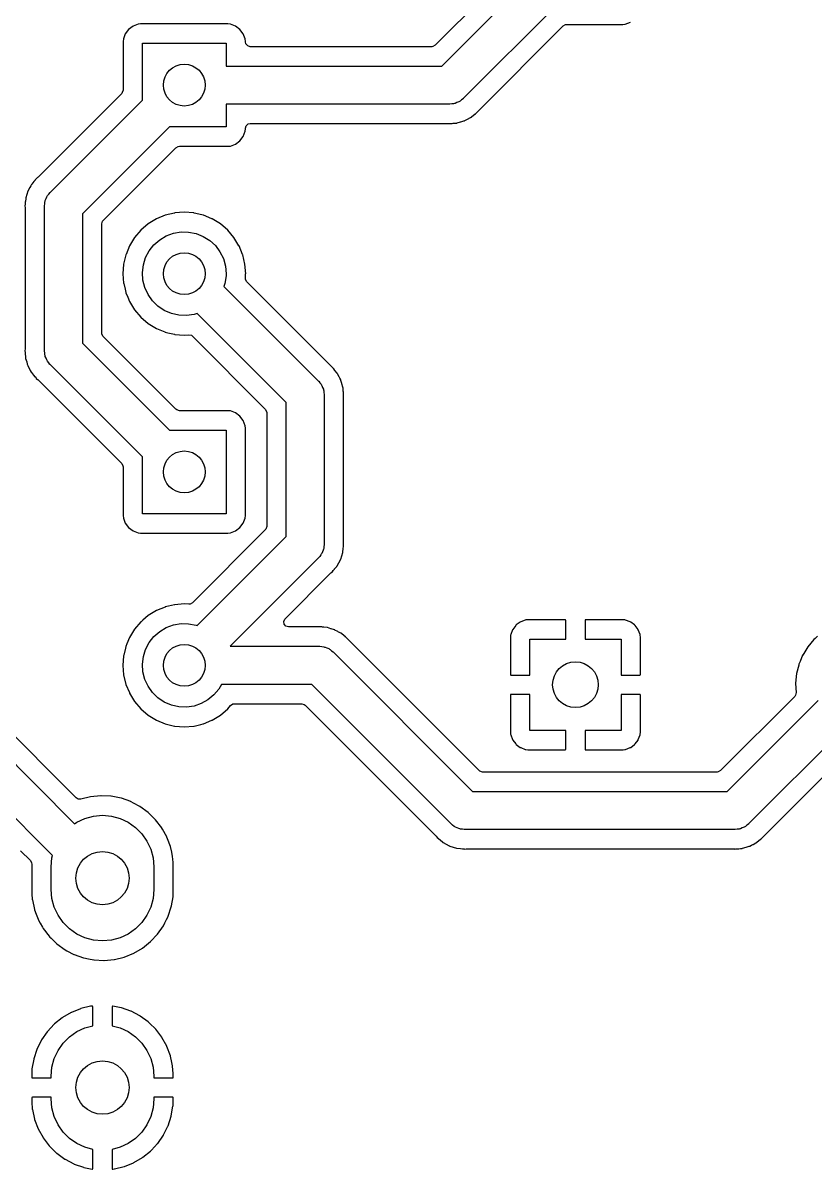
# Model space of a CAD drawing. Extents: x 64 to 233, y -134 to -59.
# Drawn here: x 74.5 to 95.32, y -106.7 to -76.6 of the extents above; entities that cross this region are included whole.
import ezdxf

# ---------------------------------------------------------------- set-up
doc = ezdxf.new("R2010")
doc.units = 0
doc.layers.add('BLACK', color=7, linetype='CONTINUOUS')

msp = doc.modelspace()

# ---------------------------------------------------------------- linework, layer by layer
at = {"layer": 'BLACK', "linetype": 'CONTINUOUS'}
for p, q in [((87.2746, -75.2492), (85.3372, -77.1866)), ((85.5109, -77.732), (87.82, -75.4229)), ((88.5271, -76.13), (86.0716, -78.5856)), ((77.3933, -76.6814), (77.2767, -76.7687)), ((77.5297, -76.6303), (77.3933, -76.6814)), ((77.5919, -76.6235), (77.5297, -76.6303)), ((79.8881, -76.6235), (77.5919, -76.6235)), ((79.9503, -76.6303), (79.8881, -76.6235)), ((80.0867, -76.6814), (79.9503, -76.6303)), ((80.2033, -76.7687), (80.0867, -76.6814)), ((86.4693, -78.907), (88.7008, -76.6754)), ((88.7008, -76.6754), (88.7631, -76.6414)), ((88.7631, -76.6414), (88.7899, -76.6385)), ((88.7899, -76.6385), (90.2681, -76.6385)), ((90.2681, -76.6385), (90.3303, -76.6317)), ((90.3303, -76.6317), (90.4667, -76.5806)), ((77.1383, -77.0217), (77.1315, -77.0839)), ((77.1894, -76.8853), (77.1383, -77.0217)), ((77.2767, -76.7687), (77.1894, -76.8853)), ((80.2906, -76.8853), (80.2033, -76.7687)), ((80.3417, -77.0217), (80.2906, -76.8853)), ((80.3485, -77.0839), (80.3417, -77.0217)), ((77.1315, -77.0839), (77.1315, -78.3621)), ((77.64, -78.6249), (77.64, -77.132)), ((77.64, -77.132), (79.84, -77.132)), ((79.84, -77.132), (79.84, -77.732)), ((80.3485, -77.0975), (80.3485, -77.0839)), ((80.3599, -77.1498), (80.3485, -77.0975)), ((80.4064, -77.2035), (80.3599, -77.1498)), ((80.4745, -77.2235), (80.4064, -77.2035)), ((85.2481, -77.2235), (80.4745, -77.2235)), ((85.2749, -77.2206), (85.2481, -77.2235)), ((85.3372, -77.1866), (85.2749, -77.2206)), ((79.84, -77.732), (85.5109, -77.732)), ((77.0946, -78.4512), (74.8956, -80.6501)), ((77.1115, -78.4302), (77.0946, -78.4512)), ((77.1315, -78.3621), (77.1115, -78.4302)), ((75.2114, -81.0534), (77.64, -78.6249)), ((85.718, -78.732), (79.84, -78.732)), ((79.84, -78.732), (79.84, -79.332)), ((85.7685, -78.7248), (85.718, -78.732)), ((85.8194, -78.7216), (85.7685, -78.7248)), ((85.8384, -78.7148), (85.8194, -78.7216)), ((85.8583, -78.7119), (85.8384, -78.7148)), ((85.9048, -78.6908), (85.8583, -78.7119)), ((85.9527, -78.6735), (85.9048, -78.6908)), ((85.969, -78.6616), (85.9527, -78.6735)), ((85.9874, -78.6532), (85.969, -78.6616)), ((86.026, -78.6199), (85.9874, -78.6532)), ((86.0672, -78.5898), (86.026, -78.6199)), ((86.0716, -78.5856), (86.0672, -78.5898)), ((86.1042, -79.1689), (86.1096, -79.166)), ((86.1096, -79.166), (86.1863, -79.1253)), ((86.1863, -79.1253), (86.1874, -79.1247)), ((86.1874, -79.1247), (86.2645, -79.0847)), ((86.2645, -79.0847), (86.2699, -79.0819)), ((86.2699, -79.0819), (86.2741, -79.0786)), ((86.2741, -79.0786), (86.2788, -79.0761)), ((86.2788, -79.0761), (86.3509, -79.0172)), ((86.3509, -79.0172), (86.3518, -79.0166)), ((86.3518, -79.0166), (86.391, -78.9853)), ((86.391, -78.9853), (86.3935, -78.9828)), ((86.3935, -78.9828), (86.3942, -78.9821)), ((86.3942, -78.9821), (86.3985, -78.9784)), ((86.3985, -78.9784), (86.4321, -78.9511)), ((86.4321, -78.9511), (86.4455, -78.9348)), ((86.4455, -78.9348), (86.4613, -78.9157)), ((86.4613, -78.9157), (86.4693, -78.907)), ((78.3471, -79.332), (76.065, -81.6141)), ((79.84, -79.332), (78.3471, -79.332)), ((80.2906, -79.5787), (80.3417, -79.4423)), ((80.3417, -79.4423), (80.3485, -79.3801)), ((80.3485, -79.3665), (80.3685, -79.2984)), ((80.3485, -79.3801), (80.3485, -79.3665)), ((80.3685, -79.2984), (80.4222, -79.2519)), ((80.4222, -79.2519), (80.4745, -79.2405)), ((80.4745, -79.2405), (85.6562, -79.2405)), ((85.6562, -79.2405), (85.6698, -79.2412)), ((85.6698, -79.2412), (85.7013, -79.2447)), ((85.7013, -79.2447), (85.7013, -79.2447)), ((85.7013, -79.2447), (85.7074, -79.2453)), ((85.7074, -79.2453), (85.7336, -79.243)), ((85.7336, -79.243), (85.7574, -79.2409)), ((85.7574, -79.2409), (85.7622, -79.2406)), ((85.7622, -79.2406), (85.7647, -79.2405)), ((85.7647, -79.2405), (85.7678, -79.2405)), ((85.7678, -79.2405), (85.7797, -79.2393)), ((85.7797, -79.2393), (85.8105, -79.2363)), ((85.8105, -79.2363), (85.8118, -79.2362)), ((85.8118, -79.2362), (85.8561, -79.2323)), ((85.8561, -79.2323), (85.9044, -79.2281)), ((85.9044, -79.2281), (85.9095, -79.2266)), ((85.9095, -79.2266), (85.9148, -79.2261)), ((85.9148, -79.2261), (86.0038, -79.1992)), ((86.0038, -79.1992), (86.005, -79.1989)), ((86.005, -79.1989), (86.0884, -79.1746)), ((86.0884, -79.1746), (86.0943, -79.1729)), ((86.0884, -79.1746), (86.0884, -79.1746)), ((86.0943, -79.1729), (86.0991, -79.1705)), ((86.0991, -79.1705), (86.1042, -79.1689)), ((80.0867, -79.7826), (80.2033, -79.6953)), ((80.2033, -79.6953), (80.2906, -79.5787)), ((76.6104, -81.7878), (78.5208, -79.8774)), ((78.5208, -79.8774), (78.5831, -79.8434)), ((78.5831, -79.8434), (78.6099, -79.8405)), ((78.6099, -79.8405), (79.8881, -79.8405)), ((79.8881, -79.8405), (79.9503, -79.8337)), ((79.9503, -79.8337), (80.0867, -79.7826)), ((74.8855, -80.6592), (74.856, -80.683)), ((74.8956, -80.6501), (74.8855, -80.6592)), ((74.6784, -80.9262), (74.6365, -81.0024)), ((74.679, -80.9251), (74.6784, -80.9262)), ((74.706, -80.8748), (74.679, -80.9251)), ((74.7229, -80.8433), (74.706, -80.8748)), ((74.7263, -80.8391), (74.7229, -80.8433)), ((74.7288, -80.8345), (74.7263, -80.8391)), ((74.7887, -80.7631), (74.7288, -80.8345)), ((74.7894, -80.7623), (74.7887, -80.7631)), ((74.8167, -80.7291), (74.7894, -80.7623)), ((74.8189, -80.7269), (74.8167, -80.7291)), ((74.8205, -80.7251), (74.8189, -80.7269)), ((74.8237, -80.7214), (74.8205, -80.7251)), ((74.852, -80.6877), (74.8237, -80.7214)), ((74.856, -80.683), (74.852, -80.6877)), ((74.5716, -81.2067), (74.5629, -81.2928)), ((74.5732, -81.2016), (74.5716, -81.2067)), ((74.5738, -81.1963), (74.5732, -81.2016)), ((74.6019, -81.1076), (74.5738, -81.1963)), ((74.6022, -81.1065), (74.6019, -81.1076)), ((74.6294, -81.0176), (74.6022, -81.1065)), ((74.632, -81.0129), (74.6294, -81.0176)), ((74.6336, -81.0078), (74.632, -81.0129)), ((74.6365, -81.0024), (74.6336, -81.0078)), ((74.6365, -81.0024), (74.6365, -81.0024)), ((75.0837, -81.2807), (75.0868, -81.2608)), ((75.0868, -81.2608), (75.1085, -81.2146)), ((75.1085, -81.2146), (75.1264, -81.1669)), ((75.1264, -81.1669), (75.1385, -81.1507)), ((75.1385, -81.1507), (75.1471, -81.1325)), ((75.1471, -81.1325), (75.1809, -81.0943)), ((75.1809, -81.0943), (75.2114, -81.0534)), ((74.556, -81.3604), (74.5516, -81.4035)), ((74.5516, -81.4035), (74.5522, -81.4096)), ((74.5522, -81.4096), (74.5559, -81.4491)), ((74.5559, -81.4491), (74.5565, -81.461)), ((74.5564, -81.3547), (74.556, -81.3604)), ((74.5565, -81.3538), (74.5564, -81.3547)), ((74.5621, -81.3004), (74.5565, -81.3502)), ((74.5565, -81.3502), (74.5565, -81.3538)), ((74.5565, -81.461), (74.5565, -85.1552)), ((74.5622, -81.2992), (74.5621, -81.3004)), ((74.5629, -81.2928), (74.5622, -81.2992)), ((75.065, -81.4009), (75.0729, -81.3505)), ((75.065, -81.407), (75.065, -81.4009)), ((75.065, -85.217), (75.065, -81.407)), ((75.0729, -81.3505), (75.0767, -81.2996)), ((75.0767, -81.2996), (75.0837, -81.2807)), ((78.74, -81.5715), (78.4876, -81.5914)), ((78.9924, -81.5914), (78.74, -81.5715)), ((76.065, -81.6141), (76.065, -85.0099)), ((76.5735, -81.8769), (76.5935, -81.8088)), ((76.5935, -81.8088), (76.6104, -81.7878)), ((78.0075, -81.7474), (77.7916, -81.8797)), ((78.0121, -81.7455), (78.0075, -81.7474)), ((78.2368, -81.6524), (78.0121, -81.7455)), ((78.0121, -81.7455), (78.0121, -81.7455)), ((78.2414, -81.6505), (78.2368, -81.6524)), ((78.2368, -81.6524), (78.2368, -81.6524)), ((78.3601, -81.622), (78.2414, -81.6505)), ((78.4828, -81.5925), (78.3601, -81.622)), ((78.4876, -81.5914), (78.4828, -81.5925)), ((78.4828, -81.5925), (78.4828, -81.5925)), ((78.9972, -81.5925), (78.9924, -81.5914)), ((79.12, -81.622), (78.9972, -81.5925)), ((78.9972, -81.5925), (78.9972, -81.5925)), ((79.2386, -81.6505), (79.12, -81.622)), ((79.2432, -81.6524), (79.2386, -81.6505)), ((79.4679, -81.7455), (79.2432, -81.6524)), ((79.2432, -81.6524), (79.2432, -81.6524)), ((79.4725, -81.7474), (79.4679, -81.7455)), ((79.4679, -81.7455), (79.4679, -81.7455)), ((79.6884, -81.8797), (79.4725, -81.7474)), ((76.5735, -84.7471), (76.5735, -81.8769)), ((77.5991, -82.0441), (77.4347, -82.2366)), ((77.7916, -81.8797), (77.5991, -82.0441)), ((78.2664, -82.1922), (78.4553, -82.1225)), ((78.4553, -82.1225), (78.6537, -82.0884)), ((78.6537, -82.0884), (78.855, -82.091)), ((78.855, -82.091), (79.0524, -82.1303)), ((79.0524, -82.1303), (79.2394, -82.2049)), ((79.8809, -82.0441), (79.6884, -81.8797)), ((80.0453, -82.2366), (79.8809, -82.0441)), ((77.3005, -82.4571), (77.2091, -82.6777)), ((77.3024, -82.4525), (77.3005, -82.4571)), ((77.3005, -82.4571), (77.3005, -82.4571)), ((77.4347, -82.2366), (77.3024, -82.4525)), ((77.8175, -82.5859), (77.9421, -82.4278)), ((77.9421, -82.4278), (78.0934, -82.2951)), ((78.0934, -82.2951), (78.2664, -82.1922)), ((79.2394, -82.2049), (79.4096, -82.3123)), ((79.4096, -82.3123), (79.5575, -82.449)), ((79.5575, -82.449), (79.6779, -82.6103)), ((80.1776, -82.4525), (80.0453, -82.2366)), ((80.1795, -82.4571), (80.1776, -82.4525)), ((80.2709, -82.6777), (80.1795, -82.4571)), ((80.1795, -82.4571), (80.1795, -82.4571)), ((77.2055, -82.6864), (77.1464, -82.9326)), ((77.2091, -82.6777), (77.2055, -82.6864)), ((77.664, -82.9563), (77.7237, -82.764)), ((77.7237, -82.764), (77.8175, -82.5859)), ((79.6779, -82.6103), (79.7669, -82.7908)), ((80.2745, -82.6864), (80.2709, -82.6777)), ((80.3336, -82.9326), (80.2745, -82.6864)), ((77.1464, -82.9326), (77.1265, -83.185)), ((77.6404, -83.1562), (77.664, -82.9563)), ((79.7669, -82.7908), (79.8216, -82.9845)), ((79.8216, -82.9845), (79.84, -83.185)), ((80.3535, -83.185), (80.3336, -82.9326)), ((77.1265, -83.185), (77.1464, -83.4374)), ((77.6535, -83.3571), (77.6404, -83.1562)), ((77.7031, -83.5522), (77.6535, -83.3571)), ((79.8385, -83.2426), (79.8096, -83.4418)), ((79.84, -83.185), (79.8385, -83.2426)), ((80.3444, -83.3007), (80.3531, -83.1899)), ((80.3469, -83.3373), (80.3444, -83.3007)), ((80.3809, -83.3997), (80.3469, -83.3373)), ((80.3531, -83.1899), (80.3535, -83.185)), ((77.1464, -83.4374), (77.1475, -83.4422)), ((77.1475, -83.4422), (77.1475, -83.4422)), ((77.1475, -83.4422), (77.1838, -83.5931)), ((77.1838, -83.5931), (77.2055, -83.6836)), ((77.7874, -83.735), (77.7031, -83.5522)), ((79.8096, -83.4418), (79.7828, -83.5207)), ((79.7828, -83.5207), (82.2686, -86.0064)), ((82.59, -85.6087), (80.3809, -83.3997)), ((77.2055, -83.6836), (77.2074, -83.6882)), ((77.2074, -83.6882), (77.2074, -83.6882)), ((77.2074, -83.6882), (77.2529, -83.7981)), ((77.2529, -83.7981), (77.3024, -83.9175)), ((77.3024, -83.9175), (77.4347, -84.1334)), ((77.9036, -83.8994), (77.7874, -83.735)), ((78.0477, -84.0399), (77.9036, -83.8994)), ((77.4347, -84.1334), (77.5991, -84.3259)), ((78.2151, -84.1517), (78.0477, -84.0399)), ((78.4001, -84.2312), (78.2151, -84.1517)), ((78.5964, -84.2756), (78.4001, -84.2312)), ((78.7976, -84.2835), (78.5964, -84.2756)), ((78.9968, -84.2546), (78.7976, -84.2835)), ((79.0757, -84.2278), (78.9968, -84.2546)), ((81.415, -86.5671), (79.0757, -84.2278)), ((77.5991, -84.3259), (77.7916, -84.4903)), ((77.7916, -84.4903), (78.0075, -84.6226)), ((76.5764, -84.7739), (76.5735, -84.7471)), ((76.6104, -84.8362), (76.5764, -84.7739)), ((78.5208, -86.7466), (76.6104, -84.8362)), ((78.0075, -84.6226), (78.0121, -84.6245)), ((78.0121, -84.6245), (78.0121, -84.6245)), ((78.0121, -84.6245), (78.2304, -84.7149)), ((78.2304, -84.7149), (78.2414, -84.7195)), ((78.2414, -84.7195), (78.3085, -84.7356)), ((78.3085, -84.7356), (78.4828, -84.7775)), ((78.4828, -84.7775), (78.4828, -84.7775)), ((78.4828, -84.7775), (78.4876, -84.7786)), ((78.4876, -84.7786), (78.74, -84.7985)), ((78.74, -84.7985), (78.8557, -84.7894)), ((78.8557, -84.7894), (78.9252, -84.804)), ((78.9252, -84.804), (78.9547, -84.8259)), ((78.9547, -84.8259), (80.8696, -86.7408)), ((74.5558, -85.1688), (74.5524, -85.1995)), ((74.5565, -85.1552), (74.5558, -85.1688)), ((76.065, -85.0099), (78.3471, -87.292)), ((74.5524, -85.1995), (74.5517, -85.2064)), ((74.5517, -85.2064), (74.5522, -85.2125)), ((74.5522, -85.2125), (74.556, -85.2564)), ((74.556, -85.2564), (74.5564, -85.2612)), ((74.5564, -85.2612), (74.5565, -85.2637)), ((74.5565, -85.2637), (74.5565, -85.2668)), ((74.5565, -85.2668), (74.5568, -85.2698)), ((74.5568, -85.2698), (74.5607, -85.3095)), ((74.5607, -85.3095), (74.5608, -85.3108)), ((74.5608, -85.3108), (74.564, -85.3474)), ((74.564, -85.3474), (74.5689, -85.4034)), ((74.5689, -85.4034), (74.5704, -85.4085)), ((74.5704, -85.4085), (74.5709, -85.4138)), ((74.5709, -85.4138), (74.5978, -85.5028)), ((75.0722, -85.2675), (75.065, -85.217)), ((75.0754, -85.3184), (75.0722, -85.2675)), ((75.0822, -85.3374), (75.0754, -85.3184)), ((75.0851, -85.3573), (75.0822, -85.3374)), ((75.1062, -85.4038), (75.0851, -85.3573)), ((75.1235, -85.4517), (75.1062, -85.4038)), ((75.1354, -85.468), (75.1235, -85.4517)), ((75.1438, -85.4864), (75.1354, -85.468)), ((75.1771, -85.525), (75.1438, -85.4864)), ((74.5978, -85.5028), (74.5981, -85.504)), ((74.5981, -85.504), (74.6144, -85.5599)), ((74.6144, -85.5599), (74.6241, -85.5933)), ((74.6241, -85.5933), (74.6265, -85.5981)), ((74.6265, -85.5981), (74.6281, -85.6032)), ((74.6281, -85.6032), (74.631, -85.6086)), ((74.631, -85.6086), (74.6717, -85.6853)), ((74.6717, -85.6853), (74.6723, -85.6864)), ((74.6723, -85.6864), (74.6935, -85.7271)), ((74.6935, -85.7271), (74.7151, -85.7689)), ((74.7151, -85.7689), (74.7184, -85.7731)), ((74.7184, -85.7731), (74.7209, -85.7778)), ((74.7209, -85.7778), (74.7798, -85.8499)), ((75.2072, -85.5662), (75.1771, -85.525)), ((75.2114, -85.5706), (75.2072, -85.5662)), ((77.64, -87.9991), (75.2114, -85.5706)), ((82.5987, -85.6167), (82.59, -85.6087)), ((82.6177, -85.6324), (82.5987, -85.6167)), ((82.6341, -85.6459), (82.6177, -85.6324)), ((82.6614, -85.6795), (82.6341, -85.6459)), ((82.6651, -85.6838), (82.6614, -85.6795)), ((82.6658, -85.6845), (82.6651, -85.6838)), ((82.6683, -85.687), (82.6658, -85.6845)), ((82.6996, -85.7262), (82.6683, -85.687)), ((82.7002, -85.7271), (82.6996, -85.7262)), ((82.7591, -85.7992), (82.7002, -85.7271)), ((74.7798, -85.8499), (74.7804, -85.8508)), ((74.7804, -85.8508), (74.8117, -85.89)), ((74.8117, -85.89), (74.8142, -85.8925)), ((74.8142, -85.8925), (74.8149, -85.8932)), ((74.8149, -85.8932), (74.8186, -85.8975)), ((74.8186, -85.8975), (74.8459, -85.9311)), ((74.8459, -85.9311), (74.8507, -85.935)), ((74.8507, -85.935), (74.8507, -85.935)), ((74.8507, -85.935), (74.8813, -85.9603)), ((74.8813, -85.9603), (74.89, -85.9683)), ((74.89, -85.9683), (76.0084, -87.0867)), ((82.2686, -86.0064), (82.2728, -86.0108)), ((82.2728, -86.0108), (82.3029, -86.052)), ((82.3029, -86.052), (82.3362, -86.0906)), ((82.7616, -85.8039), (82.7591, -85.7992)), ((82.7649, -85.8081), (82.7616, -85.8039)), ((82.7677, -85.8135), (82.7649, -85.8081)), ((82.8077, -85.8906), (82.7677, -85.8135)), ((82.8083, -85.8917), (82.8077, -85.8906)), ((82.8292, -85.9311), (82.8083, -85.8917)), ((82.8519, -85.9738), (82.8292, -85.9311)), ((82.8535, -85.9789), (82.8519, -85.9738)), ((82.8559, -85.9837), (82.8535, -85.9789)), ((82.8576, -85.9896), (82.8559, -85.9837)), ((82.8819, -86.073), (82.8576, -85.9896)), ((82.8576, -85.9896), (82.8576, -85.9896)), ((82.8822, -86.0742), (82.8819, -86.073)), ((82.9091, -86.1632), (82.8822, -86.0742)), ((82.3362, -86.0906), (82.3446, -86.109)), ((82.3446, -86.109), (82.3565, -86.1253)), ((82.3565, -86.1253), (82.3738, -86.1732)), ((82.3738, -86.1732), (82.3949, -86.2197)), ((82.3949, -86.2197), (82.3978, -86.2396)), ((82.3978, -86.2396), (82.4046, -86.2586)), ((82.4046, -86.2586), (82.4078, -86.3095)), ((82.4078, -86.3095), (82.415, -86.36)), ((82.415, -86.36), (82.415, -90.297)), ((82.9096, -86.1685), (82.9091, -86.1632)), ((82.9111, -86.1736), (82.9096, -86.1685)), ((82.9116, -86.1797), (82.9111, -86.1736)), ((82.9192, -86.2662), (82.9116, -86.1797)), ((82.9193, -86.2675), (82.9192, -86.2662)), ((82.9219, -86.2937), (82.9193, -86.2675)), ((82.9235, -86.3102), (82.9219, -86.2937)), ((82.9235, -86.3133), (82.9235, -86.3102)), ((82.9236, -86.3158), (82.9235, -86.3133)), ((82.9239, -86.3206), (82.9236, -86.3158)), ((82.9283, -86.3706), (82.9239, -86.3206)), ((82.9242, -86.4082), (82.9277, -86.3767)), ((82.9277, -86.3767), (82.9283, -86.3706)), ((82.9277, -86.3767), (82.9277, -86.3767)), ((81.415, -90.0899), (81.415, -86.5671)), ((82.9235, -86.4218), (82.9242, -86.4082)), ((82.9235, -90.243), (82.9235, -86.4218)), ((78.5418, -86.7635), (78.5208, -86.7466)), ((78.6099, -86.7835), (78.5418, -86.7635)), ((79.8881, -86.7835), (78.6099, -86.7835)), ((79.9503, -86.7903), (79.8881, -86.7835)), ((80.0867, -86.8414), (79.9503, -86.7903)), ((80.2033, -86.9287), (80.0867, -86.8414)), ((80.2906, -87.0453), (80.2033, -86.9287)), ((80.8696, -86.7408), (80.9036, -86.8031)), ((80.9036, -86.8031), (80.9065, -86.8299)), ((80.9065, -86.8299), (80.9065, -89.8271)), ((76.0084, -87.0867), (77.0946, -88.1728)), ((78.3471, -87.292), (79.84, -87.292)), ((79.84, -87.292), (79.84, -89.492)), ((80.3417, -87.1817), (80.2906, -87.0453)), ((80.3485, -87.2439), (80.3417, -87.1817)), ((80.3485, -89.5401), (80.3485, -87.2439)), ((77.0946, -88.1728), (77.1286, -88.2351)), ((77.64, -89.492), (77.64, -87.9991)), ((77.1286, -88.2351), (77.1315, -88.2619)), ((77.1315, -88.2619), (77.1315, -89.5401)), ((77.1315, -89.5401), (77.1383, -89.6023)), ((77.1383, -89.6023), (77.1894, -89.7387)), ((79.84, -89.492), (77.64, -89.492)), ((80.2906, -89.7387), (80.3417, -89.6023)), ((80.3417, -89.6023), (80.3485, -89.5401)), ((77.1894, -89.7387), (77.2767, -89.8553)), ((77.2767, -89.8553), (77.3933, -89.9426)), ((77.3933, -89.9426), (77.5297, -89.9937)), ((77.5297, -89.9937), (77.5919, -90.0005)), ((77.5919, -90.0005), (79.8881, -90.0005)), ((80.8696, -89.9162), (78.9547, -91.8311)), ((79.8881, -90.0005), (79.9503, -89.9937)), ((79.9503, -89.9937), (80.0867, -89.9426)), ((80.0867, -89.9426), (80.2033, -89.8553)), ((80.2033, -89.8553), (80.2906, -89.7387)), ((80.8865, -89.8952), (80.8696, -89.9162)), ((80.9065, -89.8271), (80.8865, -89.8952)), ((79.0776, -92.4273), (81.415, -90.0899)), ((82.415, -90.3031), (82.4071, -90.3535)), ((82.415, -90.297), (82.415, -90.3031)), ((82.9241, -90.2549), (82.9235, -90.243)), ((82.924, -90.3436), (82.9284, -90.3005)), ((82.9284, -90.3005), (82.9241, -90.2549)), ((82.3329, -90.5715), (82.2991, -90.6097)), ((82.3415, -90.5533), (82.3329, -90.5715)), ((82.3536, -90.5371), (82.3415, -90.5533)), ((82.3715, -90.4894), (82.3536, -90.5371)), ((82.3932, -90.4432), (82.3715, -90.4894)), ((82.3963, -90.4233), (82.3932, -90.4432)), ((82.4033, -90.4044), (82.3963, -90.4233)), ((82.4071, -90.3535), (82.4033, -90.4044)), ((82.8506, -90.6864), (82.8778, -90.5975)), ((82.8778, -90.5975), (82.8781, -90.5964)), ((82.8781, -90.5963), (82.9062, -90.5077)), ((82.8781, -90.5964), (82.8781, -90.5963)), ((82.9062, -90.5077), (82.9068, -90.5024)), ((82.9068, -90.5024), (82.9084, -90.4973)), ((82.9084, -90.4973), (82.9178, -90.4047)), ((82.9178, -90.4047), (82.9179, -90.4036)), ((82.9179, -90.4036), (82.9235, -90.3538)), ((82.9235, -90.3502), (82.9236, -90.3493)), ((82.9235, -90.3538), (82.9235, -90.3502)), ((82.9236, -90.3493), (82.924, -90.3436)), ((82.2686, -90.6506), (79.9471, -92.972)), ((82.2991, -90.6097), (82.2686, -90.6506)), ((82.6913, -90.9408), (82.7472, -90.8742)), ((82.7472, -90.8742), (82.7512, -90.8695)), ((82.7512, -90.8695), (82.7537, -90.8649)), ((82.7537, -90.8649), (82.7571, -90.8607)), ((82.7571, -90.8607), (82.801, -90.7789)), ((82.801, -90.7789), (82.8016, -90.7778)), ((82.8016, -90.7778), (82.8435, -90.7016)), ((82.8435, -90.7016), (82.8464, -90.6962)), ((82.8435, -90.7016), (82.8435, -90.7016)), ((82.8464, -90.6962), (82.848, -90.6911)), ((82.848, -90.6911), (82.8506, -90.6864)), ((81.3898, -92.2484), (82.5844, -91.0539)), ((82.5844, -91.0539), (82.5945, -91.0448)), ((82.5945, -91.0448), (82.6192, -91.0249)), ((82.6192, -91.0249), (82.624, -91.021)), ((82.624, -91.021), (82.6563, -90.9826)), ((82.6563, -90.9826), (82.6595, -90.9789)), ((82.6595, -90.9789), (82.6611, -90.9771)), ((82.6611, -90.9771), (82.6633, -90.9749)), ((82.6633, -90.9749), (82.6906, -90.9417)), ((82.6906, -90.9417), (82.6913, -90.9408)), ((78.0075, -92.0344), (77.7916, -92.1667)), ((78.0121, -92.0325), (78.0075, -92.0344)), ((78.2368, -91.9394), (78.0121, -92.0325)), ((78.0121, -92.0325), (78.0121, -92.0325)), ((78.2414, -91.9375), (78.2368, -91.9394)), ((78.2368, -91.9394), (78.2368, -91.9394)), ((78.326, -91.9172), (78.2414, -91.9375)), ((78.4828, -91.8795), (78.326, -91.9172)), ((78.4876, -91.8784), (78.4828, -91.8795)), ((78.4828, -91.8795), (78.4828, -91.8795)), ((78.74, -91.8585), (78.4876, -91.8784)), ((78.8557, -91.8676), (78.74, -91.8585)), ((78.8923, -91.8651), (78.8557, -91.8676)), ((78.9547, -91.8311), (78.8923, -91.8651)), ((77.5991, -92.3311), (77.4347, -92.5236)), ((77.6126, -92.3196), (77.5991, -92.3311)), ((77.6524, -92.2855), (77.6126, -92.3196)), ((77.7916, -92.1667), (77.6524, -92.2855)), ((78.2664, -92.4792), (78.4553, -92.4095)), ((78.4553, -92.4095), (78.6537, -92.3754)), ((78.6537, -92.3754), (78.855, -92.378)), ((78.855, -92.378), (79.0524, -92.4173)), ((81.3542, -92.3196), (81.3837, -92.255)), ((81.3643, -92.3898), (81.3542, -92.3196)), ((81.4108, -92.4435), (81.3643, -92.3898)), ((81.3837, -92.255), (81.3898, -92.2484)), ((87.5664, -92.3352), (87.4643, -92.4117)), ((87.5819, -92.3267), (87.5664, -92.3352)), ((87.7024, -92.2815), (87.5819, -92.3267)), ((87.7176, -92.2779), (87.7024, -92.2815)), ((87.7685, -92.2724), (87.7176, -92.2779)), ((87.7753, -92.272), (87.7685, -92.2724)), ((88.7525, -92.272), (87.7753, -92.272)), ((88.7601, -92.2737), (88.7525, -92.272)), ((88.7615, -92.2749), (88.7601, -92.2737)), ((88.766, -92.2901), (88.7615, -92.2749)), ((88.766, -92.78), (88.766, -92.2901)), ((89.2757, -92.2779), (89.274, -92.2855)), ((89.274, -92.2855), (89.274, -92.78)), ((89.2769, -92.2765), (89.2757, -92.2779)), ((89.2921, -92.272), (89.2769, -92.2765)), ((90.2647, -92.272), (89.2921, -92.272)), ((90.2715, -92.2724), (90.2647, -92.272)), ((90.3224, -92.2779), (90.2715, -92.2724)), ((90.3376, -92.2815), (90.3224, -92.2779)), ((90.4581, -92.3267), (90.3376, -92.2815)), ((90.4736, -92.3352), (90.4581, -92.3267)), ((90.5757, -92.4117), (90.4736, -92.3352)), ((77.4347, -92.5236), (77.3024, -92.7395)), ((77.9421, -92.7148), (78.0934, -92.5821)), ((78.0934, -92.5821), (78.2664, -92.4792)), ((79.0524, -92.4173), (79.0776, -92.4273)), ((81.4789, -92.4635), (81.4108, -92.4435)), ((82.242, -92.4635), (81.4789, -92.4635)), ((82.2539, -92.4629), (82.242, -92.4635)), ((82.2573, -92.4626), (82.2539, -92.4629)), ((82.2995, -92.4586), (82.2573, -92.4626)), ((82.3057, -92.4592), (82.2995, -92.4586)), ((82.3132, -92.46), (82.3057, -92.4592)), ((82.3057, -92.4592), (82.3057, -92.4592)), ((82.3426, -92.463), (82.3132, -92.46)), ((82.3483, -92.4634), (82.3426, -92.463)), ((82.3492, -92.4635), (82.3483, -92.4634)), ((82.3528, -92.4635), (82.3492, -92.4635)), ((82.3563, -92.4639), (82.3528, -92.4635)), ((82.369, -92.4653), (82.3563, -92.4639)), ((82.3563, -92.4639), (82.3563, -92.4639)), ((82.4026, -92.4691), (82.369, -92.4653)), ((82.4037, -92.4692), (82.4026, -92.4691)), ((82.4963, -92.4786), (82.4037, -92.4692)), ((82.5014, -92.4802), (82.4963, -92.4786)), ((82.5067, -92.4808), (82.5014, -92.4802)), ((82.5954, -92.5089), (82.5067, -92.4808)), ((82.5965, -92.5092), (82.5954, -92.5089)), ((82.6854, -92.5364), (82.5965, -92.5092)), ((82.6901, -92.539), (82.6854, -92.5364)), ((82.6952, -92.5406), (82.6901, -92.539)), ((82.7006, -92.5435), (82.6952, -92.5406)), ((82.7768, -92.5854), (82.7006, -92.5435)), ((82.7006, -92.5435), (82.7006, -92.5435)), ((82.7779, -92.586), (82.7768, -92.5854)), ((82.7964, -92.596), (82.7779, -92.586)), ((82.8597, -92.6299), (82.7964, -92.596)), ((82.8639, -92.6333), (82.8597, -92.6299)), ((82.8685, -92.6358), (82.8639, -92.6333)), ((82.9399, -92.6957), (82.8685, -92.6358)), ((82.9407, -92.6964), (82.9399, -92.6957)), ((82.9739, -92.7237), (82.9407, -92.6964)), ((87.3179, -92.6776), (87.3124, -92.7285)), ((87.3215, -92.6624), (87.3179, -92.6776)), ((87.3667, -92.5419), (87.3215, -92.6624)), ((87.3752, -92.5264), (87.3667, -92.5419)), ((87.4517, -92.4243), (87.3752, -92.5264)), ((87.4643, -92.4117), (87.4517, -92.4243)), ((90.5883, -92.4243), (90.5757, -92.4117)), ((90.6648, -92.5264), (90.5883, -92.4243)), ((90.6733, -92.5419), (90.6648, -92.5264)), ((90.7185, -92.6624), (90.6733, -92.5419)), ((90.7221, -92.6776), (90.7185, -92.6624)), ((90.7276, -92.7285), (90.7221, -92.6776)), ((95.3823, -92.7053), (95.3177, -92.763)), ((77.2055, -92.9734), (77.1935, -93.0234)), ((77.2318, -92.9098), (77.2055, -92.9734)), ((77.3005, -92.7441), (77.2318, -92.9098)), ((77.3024, -92.7395), (77.3005, -92.7441)), ((77.3005, -92.7441), (77.3005, -92.7441)), ((77.7237, -93.051), (77.8175, -92.8729)), ((77.8175, -92.8729), (77.9421, -92.7148)), ((79.9471, -92.972), (82.296, -92.972)), ((82.296, -92.972), (82.3021, -92.972)), ((82.3021, -92.972), (82.3525, -92.9799)), ((82.3525, -92.9799), (82.4034, -92.9837)), ((82.4034, -92.9837), (82.4223, -92.9907)), ((82.4223, -92.9907), (82.4422, -92.9938)), ((82.4422, -92.9938), (82.4884, -93.0155)), ((82.9761, -92.7259), (82.9739, -92.7237)), ((82.9779, -92.7275), (82.9761, -92.7259)), ((82.9816, -92.7307), (82.9779, -92.7275)), ((83.02, -92.763), (82.9816, -92.7307)), ((83.0239, -92.7678), (83.02, -92.763)), ((83.0438, -92.7925), (83.0239, -92.7678)), ((83.0529, -92.8026), (83.0438, -92.7925)), ((86.4868, -96.2366), (83.0529, -92.8026)), ((87.3124, -92.7285), (87.312, -92.7353)), ((87.312, -92.7353), (87.312, -93.7079)), ((87.82, -93.726), (87.82, -92.78)), ((87.82, -92.78), (88.766, -92.78)), ((89.274, -92.78), (90.22, -92.78)), ((90.22, -92.78), (90.22, -93.726)), ((90.728, -92.7353), (90.7276, -92.7285)), ((90.728, -93.7125), (90.728, -92.7353)), ((95.1252, -92.9851), (94.9934, -93.2022)), ((95.2876, -92.7898), (95.1252, -92.9851)), ((95.3177, -92.763), (95.2876, -92.7898)), ((77.1464, -93.2196), (77.1265, -93.472)), ((77.1495, -93.2065), (77.1464, -93.2196)), ((77.1935, -93.0234), (77.1495, -93.2065)), ((77.6404, -93.4432), (77.664, -93.2433)), ((77.664, -93.2433), (77.7237, -93.051)), ((82.4884, -93.0155), (82.5361, -93.0334)), ((82.5361, -93.0334), (82.5523, -93.0455)), ((82.5523, -93.0455), (82.5705, -93.0541)), ((82.5705, -93.0541), (82.6087, -93.0879)), ((82.6087, -93.0879), (82.6496, -93.1184)), ((82.6496, -93.1184), (86.3131, -96.782)), ((94.9916, -93.2065), (94.9227, -93.3709)), ((94.9934, -93.2022), (94.9916, -93.2065)), ((94.9916, -93.2065), (94.9916, -93.2065)), ((77.1265, -93.472), (77.1464, -93.7244)), ((77.6535, -93.6441), (77.6404, -93.4432)), ((94.8874, -93.4671), (94.8327, -93.6825)), ((94.8941, -93.4409), (94.8874, -93.4671)), ((94.8952, -93.4364), (94.8941, -93.4409)), ((94.8941, -93.4409), (94.8941, -93.4409)), ((94.9227, -93.3709), (94.8952, -93.4364)), ((77.1464, -93.7244), (77.2055, -93.9706)), ((77.7031, -93.8392), (77.6535, -93.6441)), ((77.7874, -94.022), (77.7031, -93.8392)), ((87.312, -93.7079), (87.3165, -93.7231)), ((87.3165, -93.7231), (87.3179, -93.7243)), ((87.3179, -93.7243), (87.3255, -93.726)), ((87.3255, -93.726), (87.82, -93.726)), ((90.22, -93.726), (90.7099, -93.726)), ((90.7099, -93.726), (90.7251, -93.7215)), ((90.7251, -93.7215), (90.7263, -93.7201)), ((90.7263, -93.7201), (90.728, -93.7125)), ((94.8327, -93.6825), (94.8073, -93.9352)), ((77.2055, -93.9706), (77.2074, -93.9752)), ((77.2074, -93.9752), (77.2074, -93.9752)), ((77.2074, -93.9752), (77.2959, -94.1888)), ((77.2959, -94.1888), (77.3024, -94.2045)), ((77.3024, -94.2045), (77.4347, -94.4204)), ((77.9036, -94.1864), (77.7874, -94.022)), ((78.0477, -94.3269), (77.9036, -94.1864)), ((79.6465, -94.095), (79.5178, -94.2498)), ((79.7154, -93.972), (79.6465, -94.095)), ((82.0889, -93.972), (79.7154, -93.972)), ((85.7524, -97.6356), (82.0889, -93.972)), ((94.8073, -93.9352), (94.8075, -93.9398)), ((94.8075, -93.9398), (94.8075, -93.9398)), ((94.8075, -93.9398), (94.8139, -94.0728)), ((94.819, -94.1888), (94.8079, -94.2559)), ((94.8139, -94.0728), (94.8194, -94.1864)), ((94.8195, -94.1888), (94.819, -94.1888)), ((94.8194, -94.1864), (94.8194, -94.1864)), ((94.8194, -94.1864), (94.8195, -94.1888)), ((75.9002, -96.953), (73.4354, -94.4882)), ((77.4347, -94.4204), (77.5991, -94.6129)), ((78.2151, -94.4387), (78.0477, -94.3269)), ((78.4001, -94.5182), (78.2151, -94.4387)), ((78.5964, -94.5626), (78.4001, -94.5182)), ((79.1874, -94.4769), (78.9968, -94.5416)), ((79.363, -94.3785), (79.1874, -94.4769)), ((79.5178, -94.2498), (79.363, -94.3785)), ((79.9563, -94.5247), (80.0157, -94.4859)), ((80.0157, -94.4859), (80.0521, -94.4805)), ((80.0521, -94.4805), (81.8261, -94.4805)), ((81.8261, -94.4805), (81.8942, -94.5005)), ((81.8942, -94.5005), (81.9152, -94.5174)), ((81.9152, -94.5174), (85.3491, -97.9514)), ((87.3137, -94.2399), (87.312, -94.2475)), ((87.312, -94.2475), (87.312, -95.2247)), ((87.3149, -94.2385), (87.3137, -94.2399)), ((87.3301, -94.234), (87.3149, -94.2385)), ((87.82, -94.234), (87.3301, -94.234)), ((87.82, -95.18), (87.82, -94.234)), ((90.7145, -94.234), (90.22, -94.234)), ((90.22, -94.234), (90.22, -95.18)), ((90.7221, -94.2357), (90.7145, -94.234)), ((90.7235, -94.2369), (90.7221, -94.2357)), ((90.728, -94.2521), (90.7235, -94.2369)), ((90.728, -95.2247), (90.728, -94.2521)), ((94.7835, -94.2903), (92.8372, -96.2366)), ((93.0109, -96.782), (95.3962, -94.3966)), ((94.8079, -94.2559), (94.7835, -94.2903)), ((72.89, -94.6619), (75.8585, -97.6304)), ((77.5991, -94.6129), (77.7916, -94.7773)), ((77.7916, -94.7773), (78.0075, -94.9096)), ((78.7976, -94.5705), (78.5964, -94.5626)), ((78.9968, -94.5416), (78.7976, -94.5705)), ((79.4725, -94.9096), (79.6884, -94.7773)), ((79.6884, -94.7773), (79.8809, -94.6129)), ((79.8809, -94.6129), (79.9563, -94.5247)), ((78.0075, -94.9096), (78.0121, -94.9115)), ((78.0121, -94.9115), (78.0121, -94.9115)), ((78.0121, -94.9115), (78.2368, -95.0046)), ((78.2368, -95.0046), (78.2414, -95.0065)), ((78.2414, -95.0065), (78.3085, -95.0226)), ((78.3085, -95.0226), (78.4828, -95.0645)), ((78.4828, -95.0645), (78.4828, -95.0645)), ((78.4828, -95.0645), (78.4876, -95.0656)), ((78.4876, -95.0656), (78.74, -95.0855)), ((78.74, -95.0855), (78.9924, -95.0656)), ((78.9924, -95.0656), (78.9972, -95.0645)), ((78.9972, -95.0645), (79.1715, -95.0226)), ((78.9972, -95.0645), (78.9972, -95.0645)), ((79.1715, -95.0226), (79.2386, -95.0065)), ((79.2386, -95.0065), (79.2432, -95.0046)), ((79.2432, -95.0046), (79.4679, -94.9115)), ((79.4679, -94.9115), (79.4725, -94.9096)), ((79.4679, -94.9115), (79.4679, -94.9115)), ((96.1049, -95.1022), (93.5716, -97.6356)), ((75.2772, -98.4633), (72.0364, -95.2226)), ((87.312, -95.2247), (87.3124, -95.2315)), ((87.3124, -95.2315), (87.3179, -95.2824)), ((87.3179, -95.2824), (87.3215, -95.2976)), ((87.3215, -95.2976), (87.3667, -95.4181)), ((87.3667, -95.4181), (87.3752, -95.4336)), ((88.766, -95.18), (87.82, -95.18)), ((88.766, -95.6745), (88.766, -95.18)), ((90.22, -95.18), (89.274, -95.18)), ((89.274, -95.18), (89.274, -95.6699)), ((90.6648, -95.4336), (90.6733, -95.4181)), ((90.6733, -95.4181), (90.7185, -95.2976)), ((90.7185, -95.2976), (90.7221, -95.2824)), ((90.7221, -95.2824), (90.7276, -95.2315)), ((90.7276, -95.2315), (90.728, -95.2247)), ((87.3752, -95.4336), (87.4517, -95.5357)), ((87.4517, -95.5357), (87.4643, -95.5483)), ((87.4643, -95.5483), (87.5664, -95.6248)), ((87.5664, -95.6248), (87.5819, -95.6333)), ((87.5819, -95.6333), (87.7024, -95.6785)), ((87.7024, -95.6785), (87.7176, -95.6821)), ((87.7176, -95.6821), (87.7685, -95.6876)), ((87.7685, -95.6876), (87.7753, -95.688)), ((87.7753, -95.688), (88.7479, -95.688)), ((88.7479, -95.688), (88.7631, -95.6835)), ((88.7631, -95.6835), (88.7643, -95.6821)), ((88.7643, -95.6821), (88.766, -95.6745)), ((89.274, -95.6699), (89.2785, -95.6851)), ((89.2785, -95.6851), (89.2799, -95.6863)), ((89.2799, -95.6863), (89.2875, -95.688)), ((89.2875, -95.688), (90.2647, -95.688)), ((90.2647, -95.688), (90.2715, -95.6876)), ((90.2715, -95.6876), (90.3224, -95.6821)), ((90.3224, -95.6821), (90.3376, -95.6785)), ((90.3376, -95.6785), (90.4581, -95.6333)), ((90.4581, -95.6333), (90.4736, -95.6248)), ((90.4736, -95.6248), (90.5757, -95.5483)), ((90.5757, -95.5483), (90.5883, -95.5357)), ((90.5883, -95.5357), (90.6648, -95.4336)), ((93.9693, -97.957), (96.2099, -95.7163)), ((86.5078, -96.2535), (86.4868, -96.2366)), ((86.5759, -96.2735), (86.5078, -96.2535)), ((92.7481, -96.2735), (86.5759, -96.2735)), ((92.7749, -96.2706), (92.7481, -96.2735)), ((92.8372, -96.2366), (92.7749, -96.2706)), ((76.2748, -96.9237), (76.0192, -96.9862)), ((76.2792, -96.9226), (76.2748, -96.9237)), ((76.2748, -96.9237), (76.2748, -96.9237)), ((76.5477, -96.897), (76.2792, -96.9226)), ((76.5523, -96.8972), (76.5477, -96.897)), ((76.8125, -96.9102), (76.5523, -96.8972)), ((76.5523, -96.8972), (76.5523, -96.8972)), ((76.8171, -96.9104), (76.8125, -96.9102)), ((76.8125, -96.9102), (76.8125, -96.9102)), ((76.8216, -96.9113), (76.8171, -96.9104)), ((76.946, -96.9358), (76.8216, -96.9113)), ((76.8216, -96.9113), (76.8216, -96.9113)), ((86.3131, -96.782), (93.0109, -96.782)), ((75.9483, -96.983), (75.9002, -96.953)), ((76.0192, -96.9862), (75.9483, -96.983)), ((77.0817, -96.9626), (76.946, -96.9358)), ((77.086, -96.9641), (77.0817, -96.9626)), ((77.3317, -97.0509), (77.086, -96.9641)), ((77.086, -96.9641), (77.086, -96.9641)), ((77.336, -97.0524), (77.3317, -97.0509)), ((77.3317, -97.0509), (77.3317, -97.0509)), ((77.3401, -97.0545), (77.336, -97.0524)), ((77.4089, -97.0907), (77.3401, -97.0545)), ((77.3401, -97.0545), (77.3401, -97.0545)), ((77.5747, -97.178), (77.4089, -97.0907)), ((77.7928, -97.3367), (77.5747, -97.178)), ((75.915, -97.5909), (76.1283, -97.4914)), ((76.1283, -97.4914), (76.3556, -97.4305)), ((76.3556, -97.4305), (76.59, -97.41)), ((76.59, -97.41), (76.8244, -97.4305)), ((76.8244, -97.4305), (77.0517, -97.4914)), ((77.0517, -97.4914), (77.265, -97.5909)), ((77.8541, -97.3967), (77.7928, -97.3367)), ((77.9699, -97.5098), (77.8541, -97.3967)), ((77.9857, -97.5252), (77.9699, -97.5098)), ((78.1493, -97.7396), (77.9857, -97.5252)), ((75.8585, -97.6304), (75.915, -97.5909)), ((77.265, -97.5909), (77.4578, -97.7258)), ((77.4578, -97.7258), (77.6242, -97.8922)), ((78.1515, -97.7436), (78.1493, -97.7396)), ((78.1683, -97.7739), (78.1515, -97.7436)), ((78.1515, -97.7436), (78.1515, -97.7436)), ((78.2802, -97.9754), (78.1683, -97.7739)), ((85.7933, -97.6661), (85.7524, -97.6356)), ((85.8315, -97.6999), (85.7933, -97.6661)), ((85.8497, -97.7085), (85.8315, -97.6999)), ((85.8659, -97.7206), (85.8497, -97.7085)), ((85.9136, -97.7385), (85.8659, -97.7206)), ((85.9598, -97.7602), (85.9136, -97.7385)), ((85.9797, -97.7633), (85.9598, -97.7602)), ((85.9986, -97.7703), (85.9797, -97.7633)), ((86.0495, -97.7741), (85.9986, -97.7703)), ((86.0999, -97.782), (86.0495, -97.7741)), ((86.106, -97.782), (86.0999, -97.782)), ((93.218, -97.782), (86.106, -97.782)), ((93.2685, -97.7748), (93.218, -97.782)), ((93.3194, -97.7716), (93.2685, -97.7748)), ((93.3384, -97.7648), (93.3194, -97.7716)), ((93.3583, -97.7619), (93.3384, -97.7648)), ((93.4048, -97.7408), (93.3583, -97.7619)), ((93.4527, -97.7235), (93.4048, -97.7408)), ((93.469, -97.7116), (93.4527, -97.7235)), ((93.4874, -97.7032), (93.469, -97.7116)), ((93.526, -97.6699), (93.4874, -97.7032)), ((93.5672, -97.6398), (93.526, -97.6699)), ((93.5716, -97.6356), (93.5672, -97.6398)), ((77.6242, -97.8922), (77.7591, -98.085)), ((77.7591, -98.085), (77.8586, -98.2983)), ((78.2819, -97.9797), (78.2802, -97.9754)), ((78.3003, -98.0284), (78.2819, -97.9797)), ((78.2819, -97.9797), (78.2819, -97.9797)), ((78.3758, -98.2276), (78.3003, -98.0284)), ((85.3491, -97.9514), (85.3582, -97.9615)), ((85.3582, -97.9615), (85.382, -97.991)), ((85.382, -97.991), (85.3883, -97.9963)), ((85.3883, -97.9963), (85.4204, -98.0233)), ((85.4204, -98.0233), (85.4241, -98.0265)), ((85.4241, -98.0265), (85.4259, -98.0281)), ((85.4259, -98.0281), (85.4281, -98.0303)), ((85.4281, -98.0303), (85.4613, -98.0576)), ((85.4613, -98.0576), (85.4621, -98.0583)), ((85.4621, -98.0583), (85.5335, -98.1182)), ((85.5335, -98.1182), (85.5381, -98.1207)), ((85.5381, -98.1207), (85.5423, -98.1241)), ((85.5423, -98.1241), (85.6241, -98.168)), ((93.7699, -98.1319), (93.7741, -98.1286)), ((93.7741, -98.1286), (93.7788, -98.1261)), ((93.7788, -98.1261), (93.8509, -98.0672)), ((93.8509, -98.0672), (93.8518, -98.0666)), ((93.8518, -98.0666), (93.891, -98.0353)), ((93.891, -98.0353), (93.8935, -98.0328)), ((93.8935, -98.0328), (93.8942, -98.0321)), ((93.8942, -98.0321), (93.8985, -98.0284)), ((93.8985, -98.0284), (93.9321, -98.0011)), ((93.9321, -98.0011), (93.9613, -97.9657)), ((93.9613, -97.9657), (93.9693, -97.957)), ((74.4388, -98.344), (74.6946, -98.5998)), ((77.8586, -98.2983), (77.9195, -98.5256)), ((78.3768, -98.2321), (78.3758, -98.2276)), ((78.4092, -98.3788), (78.3768, -98.2321)), ((78.3768, -98.2321), (78.3768, -98.2321)), ((78.434, -98.491), (78.4092, -98.3788)), ((85.6241, -98.168), (85.6253, -98.1686)), ((85.6253, -98.1686), (85.7014, -98.2105)), ((85.7014, -98.2105), (85.7014, -98.2105)), ((85.7014, -98.2105), (85.7068, -98.2134)), ((85.7068, -98.2134), (85.7119, -98.215)), ((85.7119, -98.215), (85.7166, -98.2176)), ((85.7166, -98.2176), (85.8055, -98.2448)), ((85.8055, -98.2448), (85.8067, -98.2451)), ((85.8067, -98.2451), (85.8953, -98.2732)), ((85.8953, -98.2732), (85.9006, -98.2738)), ((85.9006, -98.2738), (85.9057, -98.2754)), ((85.9057, -98.2754), (85.9983, -98.2848)), ((85.9983, -98.2848), (85.9994, -98.2849)), ((85.9994, -98.2849), (86.0492, -98.2905)), ((86.0492, -98.2905), (86.0528, -98.2905)), ((86.0528, -98.2905), (86.0537, -98.2906)), ((86.0537, -98.2906), (86.0594, -98.291)), ((86.0594, -98.291), (86.0797, -98.2931)), ((86.0797, -98.2931), (86.0963, -98.2948)), ((86.0963, -98.2948), (86.0963, -98.2948)), ((86.0963, -98.2948), (86.1025, -98.2954)), ((86.1025, -98.2954), (86.1481, -98.2911)), ((86.1481, -98.2911), (86.16, -98.2905)), ((86.16, -98.2905), (93.1562, -98.2905)), ((93.1562, -98.2905), (93.1698, -98.2912)), ((93.1698, -98.2912), (93.2013, -98.2947)), ((93.2013, -98.2947), (93.2013, -98.2947)), ((93.2013, -98.2947), (93.2074, -98.2953)), ((93.2074, -98.2953), (93.2336, -98.293)), ((93.2336, -98.293), (93.2574, -98.2909)), ((93.2574, -98.2909), (93.2622, -98.2906)), ((93.2622, -98.2906), (93.2647, -98.2905)), ((93.2647, -98.2905), (93.2678, -98.2905)), ((93.2678, -98.2905), (93.2797, -98.2893)), ((93.2797, -98.2893), (93.3105, -98.2863)), ((93.3105, -98.2863), (93.3118, -98.2862)), ((93.3118, -98.2862), (93.3561, -98.2823)), ((93.3561, -98.2823), (93.4044, -98.2781)), ((93.4044, -98.2781), (93.4095, -98.2766)), ((93.4095, -98.2766), (93.4148, -98.2761)), ((93.4148, -98.2761), (93.5038, -98.2492)), ((93.5038, -98.2492), (93.505, -98.2489)), ((93.505, -98.2489), (93.5884, -98.2246)), ((93.5884, -98.2246), (93.5943, -98.2229)), ((93.5884, -98.2246), (93.5884, -98.2246)), ((93.5943, -98.2229), (93.5991, -98.2205)), ((93.5991, -98.2205), (93.6042, -98.2189)), ((93.6042, -98.2189), (93.6467, -98.1963)), ((93.6467, -98.1963), (93.6863, -98.1753)), ((93.6863, -98.1753), (93.6874, -98.1747)), ((93.6874, -98.1747), (93.7645, -98.1347)), ((93.7645, -98.1347), (93.7699, -98.1319)), ((74.6946, -98.5998), (74.7286, -98.6621)), ((74.7286, -98.6621), (74.7315, -98.6889)), ((74.7315, -98.6889), (74.7315, -99.4285)), ((75.24, -98.76), (75.2605, -98.5256)), ((75.2605, -98.5256), (75.2772, -98.4633)), ((77.9195, -98.5256), (77.94, -98.76)), ((78.4388, -98.5581), (78.434, -98.491)), ((78.4452, -98.6456), (78.4388, -98.5581)), ((78.4485, -98.6915), (78.4452, -98.6456)), ((78.4485, -99.4599), (78.4485, -98.6915)), ((75.24, -99.36), (75.24, -98.76)), ((77.94, -98.76), (77.94, -99.36)), ((74.7315, -99.4285), (74.7317, -99.4308)), ((74.7317, -99.4308), (74.7317, -99.4308)), ((74.7317, -99.4308), (74.7339, -99.4614)), ((74.7339, -99.4614), (74.746, -99.629)), ((74.746, -99.629), (74.747, -99.6335)), ((74.747, -99.6335), (74.747, -99.6335)), ((74.747, -99.6335), (74.803, -99.8867)), ((75.2605, -99.5944), (75.24, -99.36)), ((75.3214, -99.8217), (75.2605, -99.5944)), ((77.9195, -99.5944), (77.8586, -99.8217)), ((77.94, -99.36), (77.9195, -99.5944)), ((78.4023, -99.7865), (78.4436, -99.5489)), ((78.4436, -99.5489), (78.4443, -99.5451)), ((78.4436, -99.5489), (78.4436, -99.5489)), ((78.4443, -99.5451), (78.4485, -99.4599)), ((74.803, -99.8867), (74.8042, -99.8924)), ((74.8042, -99.8924), (74.848, -100.008)), ((75.4209, -100.035), (75.3214, -99.8217)), ((77.8586, -99.8217), (77.7591, -100.035)), ((78.3155, -100.063), (78.3967, -99.8151)), ((78.3967, -99.8151), (78.3981, -99.8108)), ((78.3967, -99.8151), (78.3967, -99.8151)), ((78.3981, -99.8108), (78.4023, -99.7865)), ((74.848, -100.008), (74.898, -100.14)), ((74.898, -100.14), (74.8997, -100.145)), ((74.8997, -100.145), (74.9561, -100.246)), ((75.5558, -100.228), (75.4209, -100.035)), ((75.7222, -100.394), (75.5558, -100.228)), ((77.6242, -100.228), (77.4578, -100.394)), ((77.7591, -100.035), (77.6242, -100.228)), ((78.194, -100.309), (78.2327, -100.231)), ((78.2327, -100.231), (78.2763, -100.143)), ((78.2763, -100.143), (78.3141, -100.067)), ((78.3141, -100.067), (78.3155, -100.063)), ((74.9561, -100.246), (75.0126, -100.348)), ((75.0126, -100.348), (75.0307, -100.38)), ((75.0307, -100.38), (75.097, -100.467)), ((75.097, -100.467), (75.1476, -100.534)), ((75.1476, -100.534), (75.1943, -100.595)), ((75.915, -100.529), (75.7222, -100.394)), ((76.1283, -100.629), (75.915, -100.529)), ((77.265, -100.529), (77.0517, -100.629)), ((77.4578, -100.394), (77.265, -100.529)), ((77.8561, -100.727), (78.0402, -100.53)), ((78.0402, -100.53), (78.194, -100.309)), ((75.1943, -100.595), (75.1976, -100.598)), ((75.1976, -100.598), (75.1976, -100.598)), ((75.1976, -100.598), (75.2378, -100.637)), ((75.2378, -100.637), (75.3872, -100.783)), ((75.3872, -100.783), (75.6053, -100.942)), ((76.3556, -100.689), (76.1283, -100.629)), ((76.59, -100.71), (76.3556, -100.689)), ((76.8244, -100.689), (76.59, -100.71)), ((77.0517, -100.629), (76.8244, -100.689)), ((77.6455, -100.896), (77.8561, -100.727)), ((75.6053, -100.942), (75.6509, -100.966)), ((75.6509, -100.966), (75.8399, -101.065)), ((75.8399, -101.065), (75.8399, -101.065)), ((75.8399, -101.065), (75.844, -101.068)), ((75.844, -101.068), (75.8483, -101.069)), ((75.8483, -101.069), (75.8483, -101.069)), ((75.8483, -101.069), (76.094, -101.156)), ((76.9052, -101.196), (77.1583, -101.134)), ((77.1583, -101.134), (77.1628, -101.133)), ((77.1628, -101.133), (77.4127, -101.032)), ((77.4127, -101.032), (77.6455, -100.896)), ((76.094, -101.156), (76.0983, -101.157)), ((76.0983, -101.157), (76.226, -101.183)), ((76.226, -101.183), (76.3584, -101.209)), ((76.3584, -101.209), (76.3584, -101.209)), ((76.3584, -101.209), (76.3629, -101.21)), ((76.3629, -101.21), (76.3675, -101.21)), ((76.3675, -101.21), (76.3675, -101.21)), ((76.3675, -101.21), (76.6277, -101.223)), ((76.6277, -101.223), (76.6277, -101.223)), ((76.6277, -101.223), (76.6323, -101.223)), ((76.6323, -101.223), (76.9008, -101.197)), ((76.9008, -101.197), (76.9052, -101.196)), ((76.9052, -101.196), (76.9052, -101.196)), ((75.7635, -102.591), (75.5387, -102.722)), ((75.7717, -102.587), (75.7635, -102.591)), ((76.0132, -102.489), (75.7717, -102.587)), ((76.0218, -102.486), (76.0132, -102.489)), ((76.2749, -102.424), (76.0218, -102.486)), ((76.2839, -102.423), (76.2749, -102.424)), ((76.3195, -102.419), (76.2839, -102.423)), ((76.3317, -102.421), (76.3195, -102.419)), ((76.336, -102.436), (76.3317, -102.421)), ((76.336, -102.936), (76.336, -102.436)), ((76.8489, -102.421), (76.844, -102.436)), ((76.844, -102.436), (76.844, -102.936)), ((76.8618, -102.42), (76.8489, -102.421)), ((77.0771, -102.462), (76.8618, -102.42)), ((77.0859, -102.465), (77.0771, -102.462)), ((77.3315, -102.551), (77.0859, -102.465)), ((77.3399, -102.555), (77.3315, -102.551)), ((77.5704, -102.676), (77.3399, -102.555)), ((75.3211, -102.896), (75.1433, -103.087)), ((75.3278, -102.89), (75.3211, -102.896)), ((75.5312, -102.728), (75.3278, -102.89)), ((75.5387, -102.722), (75.5312, -102.728)), ((76.1283, -102.991), (76.336, -102.936)), ((76.844, -102.936), (77.0517, -102.991)), ((77.5782, -102.681), (77.5704, -102.676)), ((77.7888, -102.834), (77.5782, -102.681)), ((77.7957, -102.84), (77.7888, -102.834)), ((77.8318, -102.875), (77.7957, -102.84)), ((77.982, -103.022), (77.8318, -102.875)), ((75.1376, -103.094), (74.9891, -103.308)), ((75.1433, -103.087), (75.1376, -103.094)), ((75.5558, -103.392), (75.7222, -103.226)), ((75.7222, -103.226), (75.915, -103.091)), ((75.915, -103.091), (76.1283, -102.991)), ((77.0517, -102.991), (77.265, -103.091)), ((77.265, -103.091), (77.4578, -103.226)), ((77.4578, -103.226), (77.6242, -103.392)), ((77.9881, -103.029), (77.982, -103.022)), ((78.1461, -103.236), (77.9881, -103.029)), ((78.1511, -103.244), (78.1461, -103.236)), ((78.2776, -103.472), (78.1511, -103.244)), ((74.9844, -103.316), (74.8684, -103.549)), ((74.9891, -103.308), (74.9844, -103.316)), ((75.4209, -103.585), (75.5558, -103.392)), ((77.6242, -103.392), (77.7591, -103.585)), ((78.2814, -103.48), (78.2776, -103.472)), ((78.3737, -103.724), (78.2814, -103.48)), ((74.7816, -103.814), (74.7369, -104.071)), ((74.7838, -103.805), (74.7816, -103.814)), ((74.8649, -103.557), (74.7838, -103.805)), ((74.8684, -103.549), (74.8649, -103.557)), ((75.2605, -104.026), (75.3214, -103.798)), ((75.3214, -103.798), (75.4209, -103.585)), ((77.7591, -103.585), (77.8586, -103.798)), ((77.8586, -103.798), (77.9195, -104.026)), ((78.3763, -103.732), (78.3737, -103.724)), ((78.413, -103.899), (78.3763, -103.732)), ((74.736, -104.079), (74.7321, -104.159)), ((74.7369, -104.071), (74.736, -104.079)), ((75.24, -104.26), (75.2605, -104.026)), ((77.9195, -104.026), (77.94, -104.26)), ((78.4325, -103.987), (78.413, -103.899)), ((78.4338, -103.996), (78.4325, -103.987)), ((78.4478, -104.189), (78.4338, -103.996)), ((74.7321, -104.159), (74.732, -104.162)), ((74.732, -104.162), (74.732, -104.288)), ((74.732, -104.288), (74.7365, -104.303)), ((74.7365, -104.303), (74.7379, -104.304)), ((74.7379, -104.304), (74.7455, -104.306)), ((74.7455, -104.306), (75.24, -104.306)), ((75.24, -104.306), (75.24, -104.26)), ((77.94, -104.26), (77.94, -104.306)), ((77.94, -104.306), (78.4299, -104.306)), ((78.4299, -104.306), (78.4451, -104.302)), ((78.4451, -104.302), (78.4463, -104.3)), ((78.4463, -104.3), (78.448, -104.292)), ((78.448, -104.194), (78.4478, -104.189)), ((78.448, -104.292), (78.448, -104.194)), ((74.7337, -104.82), (74.732, -104.828)), ((74.732, -104.828), (74.732, -104.926)), ((74.732, -104.926), (74.7322, -104.931)), ((74.7322, -104.931), (74.7462, -105.124)), ((74.7349, -104.818), (74.7337, -104.82)), ((74.7501, -104.814), (74.7349, -104.818)), ((75.24, -104.814), (74.7501, -104.814)), ((75.24, -104.86), (75.24, -104.814)), ((75.2605, -105.094), (75.24, -104.86)), ((77.94, -104.86), (77.9195, -105.094)), ((78.4345, -104.814), (77.94, -104.814)), ((77.94, -104.814), (77.94, -104.86)), ((78.3984, -105.306), (78.4431, -105.049)), ((78.4421, -104.816), (78.4345, -104.814)), ((78.4435, -104.817), (78.4421, -104.816)), ((78.4431, -105.049), (78.444, -105.041)), ((78.448, -104.832), (78.4435, -104.817)), ((78.444, -105.041), (78.4479, -104.961)), ((78.4479, -104.961), (78.448, -104.958)), ((78.448, -104.958), (78.448, -104.832)), ((74.7462, -105.124), (74.7475, -105.133)), ((74.7475, -105.133), (74.8037, -105.388)), ((75.3214, -105.322), (75.2605, -105.094)), ((75.4209, -105.535), (75.3214, -105.322)), ((77.8586, -105.322), (77.7591, -105.535)), ((77.9195, -105.094), (77.8586, -105.322)), ((78.3151, -105.563), (78.3962, -105.315)), ((78.3962, -105.315), (78.3984, -105.306)), ((74.8037, -105.388), (74.8063, -105.396)), ((74.8063, -105.396), (74.8986, -105.64)), ((74.8986, -105.64), (74.9024, -105.648)), ((74.9024, -105.648), (75.0289, -105.876)), ((75.5558, -105.728), (75.4209, -105.535)), ((77.7591, -105.535), (77.6242, -105.728)), ((78.1956, -105.804), (78.3116, -105.571)), ((78.3116, -105.571), (78.3151, -105.563)), ((75.0289, -105.876), (75.0339, -105.884)), ((75.0339, -105.884), (75.1919, -106.091)), ((75.7222, -105.894), (75.5558, -105.728)), ((75.915, -106.029), (75.7222, -105.894)), ((77.4578, -105.894), (77.265, -106.029)), ((77.6242, -105.728), (77.4578, -105.894)), ((78.0424, -106.026), (78.1909, -105.812)), ((78.1909, -105.812), (78.1956, -105.804)), ((75.1919, -106.091), (75.198, -106.098)), ((75.198, -106.098), (75.3843, -106.28)), ((76.1283, -106.129), (75.915, -106.029)), ((76.336, -106.184), (76.1283, -106.129)), ((76.336, -106.684), (76.336, -106.184)), ((77.0517, -106.129), (76.844, -106.184)), ((76.844, -106.184), (76.844, -106.684)), ((77.265, -106.029), (77.0517, -106.129)), ((77.6488, -106.392), (77.8522, -106.23)), ((77.8522, -106.23), (77.8589, -106.224)), ((77.8589, -106.224), (77.8776, -106.204)), ((77.8776, -106.204), (78.0367, -106.033)), ((78.0367, -106.033), (78.0424, -106.026)), ((75.3843, -106.28), (75.3912, -106.286)), ((75.3912, -106.286), (75.6018, -106.439)), ((75.6018, -106.439), (75.6096, -106.444)), ((75.6096, -106.444), (75.8401, -106.565)), ((77.1668, -106.631), (77.4083, -106.533)), ((77.4083, -106.533), (77.4165, -106.529)), ((77.4165, -106.529), (77.6413, -106.398)), ((77.6413, -106.398), (77.6488, -106.392)), ((75.8401, -106.565), (75.8485, -106.569)), ((75.8485, -106.569), (76.0941, -106.655)), ((76.0941, -106.655), (76.1029, -106.658)), ((76.1029, -106.658), (76.3182, -106.7)), ((76.3182, -106.7), (76.3311, -106.699)), ((76.3311, -106.699), (76.3359, -106.684)), ((76.3359, -106.684), (76.336, -106.684)), ((76.844, -106.684), (76.8483, -106.699)), ((76.8483, -106.699), (76.8605, -106.701)), ((76.8605, -106.701), (76.8961, -106.697)), ((76.8961, -106.697), (76.9051, -106.696)), ((76.9051, -106.696), (77.1582, -106.634)), ((77.1582, -106.634), (77.1668, -106.631))]:
    msp.add_line(p, q, dxfattribs=at)
at = {"layer": 'BLACK'}
for centre, radius in [((78.74, -78.232), 0.55), ((78.74, -83.185), 0.55), ((78.74, -88.392), 0.55), ((78.74, -93.472), 0.55), ((89.02, -93.98), 0.6), ((76.59, -99.06), 0.7), ((76.59, -104.56), 0.7)]:
    msp.add_circle(centre, radius, dxfattribs=at)

doc.saveas('drawing.dxf')
